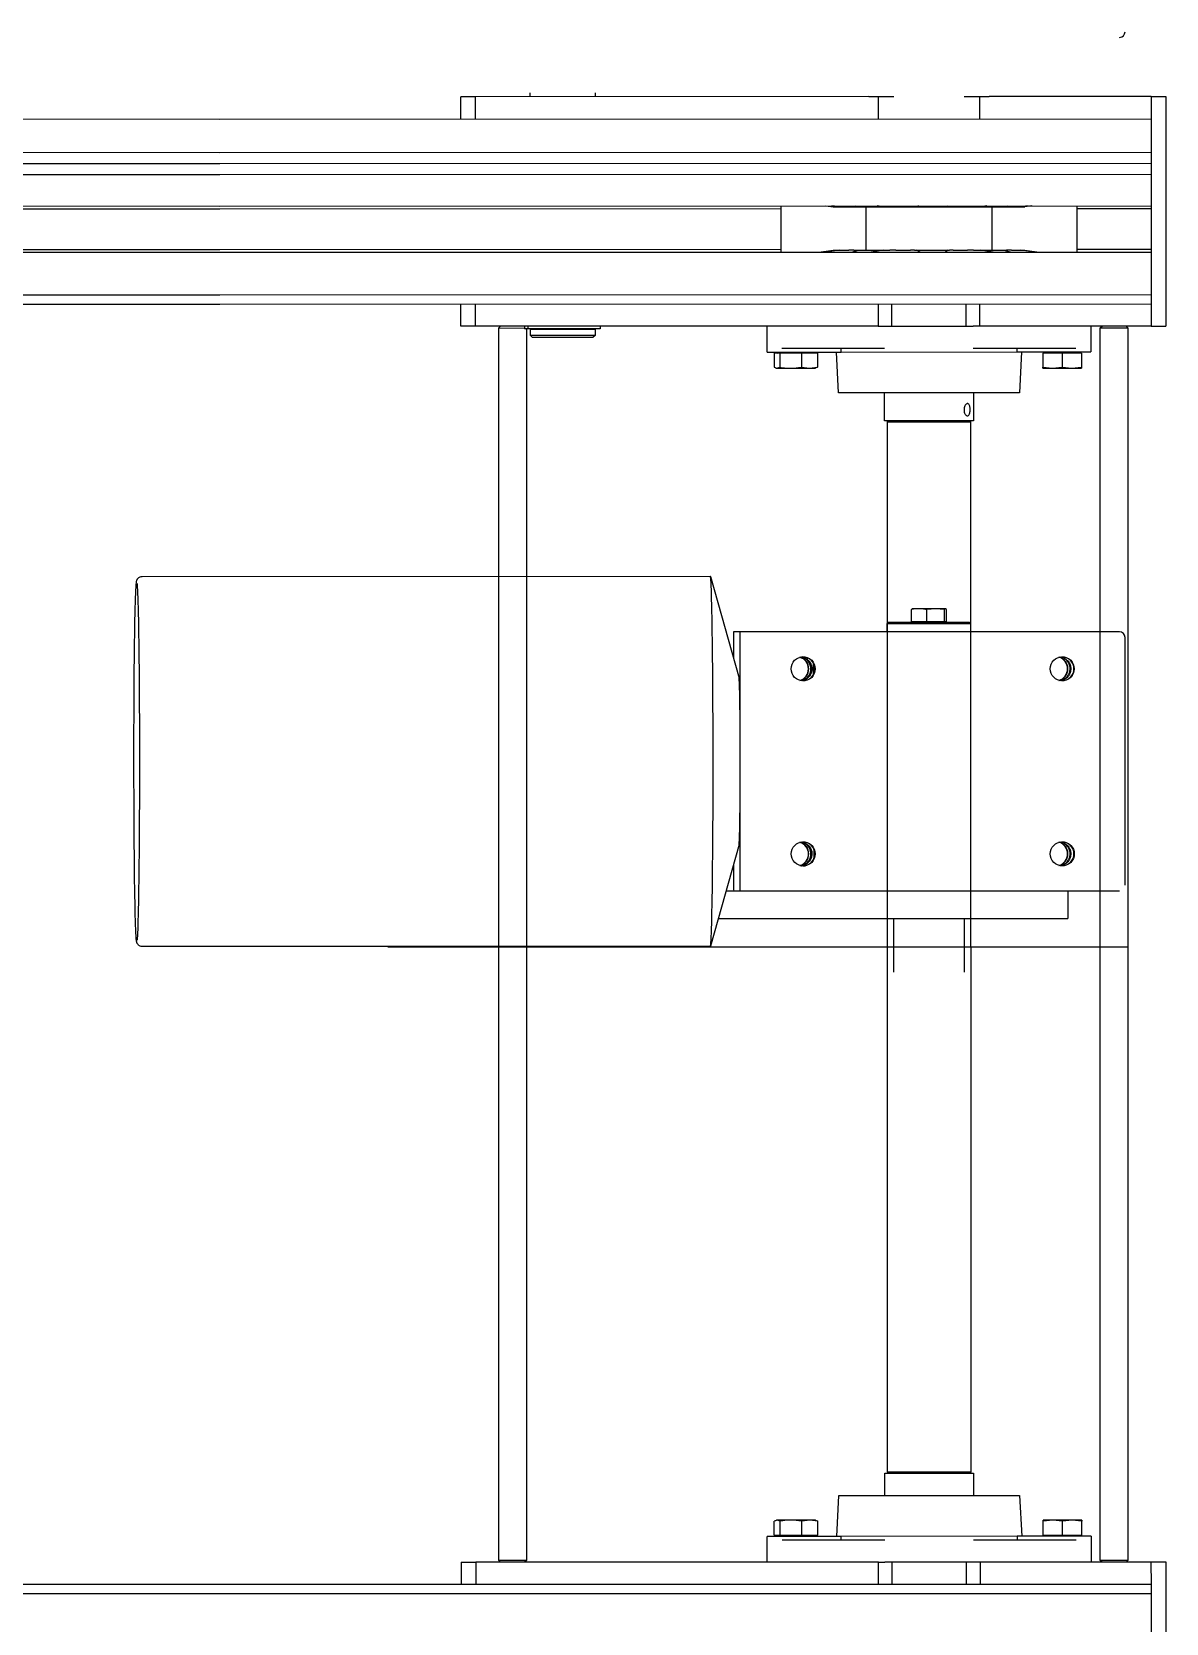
# Model space of a CAD drawing. Header units: millimetres. Extents: x -13874 to 5569, y -3136 to 4764.
# Drawn here: x 3085 to 3698, y 304 to 1164 of the extents above; entities that cross this region are included whole.
import ezdxf

# ---------------------------------------------------------------- set-up
doc = ezdxf.new("R2010")
doc.units = ezdxf.units.MM
doc.linetypes.add('DASHED', pattern=[0.75, 0.5, -0.25])
doc.layers.add('STAIR', color=2, linetype='Continuous')

# ---------------------------------------------------------------- blocks, each defined once
blk = doc.blocks.new('rhetrj')
at = {"layer": 'STAIR', "color": 3}
for p, q in [((2431310.83, 125627.92), (2431434.83, 125627.94)), ((2431310.83, 125619.92), (2431310.83, 125627.92)), ((2431434.83, 125619.94), (2431434.83, 125627.94)), ((2432226.86, 125628.11), (2432102.86, 125628.09)), ((2432102.86, 125628.09), (2432102.86, 125620.09)), ((2431310.83, 125619.92), (2431322.83, 125619.92)), ((2431310.83, 125619.92), (2431310.84, 125532.42)), ((2431322.83, 125619.92), (2431324.83, 125619.93)), ((2431322.97, 125116.73), (2431322.83, 125619.92)), ((2431324.83, 125619.93), (2431338.83, 125619.93)), ((2431338.83, 125619.93), (2431340.83, 125619.93)), ((2431340.97, 125116.73), (2431340.83, 125619.93)), ((2431340.83, 125619.93), (2431346.83, 125619.93)), ((2431346.97, 125116.73), (2431346.83, 125619.93)), ((2431346.83, 125619.93), (2431352.83, 125619.93)), ((2431352.97, 125116.73), (2431352.83, 125619.93)), ((2431352.83, 125619.93), (2431369.83, 125619.93)), ((2431369.83, 125619.93), (2431394.83, 125619.94)), ((2431369.97, 125116.73), (2431369.83, 125619.93)), ((2431371.34, 125579.93), (2431371.33, 125619.93)), ((2431393.34, 125579.94), (2431393.33, 125619.94)), ((2431394.97, 125116.74), (2431394.83, 125619.94)), ((2431394.83, 125619.94), (2431417.83, 125619.94)), ((2431417.97, 125116.74), (2431417.83, 125619.94)), ((2431417.83, 125619.94), (2431422.83, 125619.94)), ((2431422.83, 125619.94), (2431434.83, 125619.94)), ((2431422.97, 125116.74), (2431422.83, 125619.94)), ((2431434.83, 125619.94), (2431434.84, 125532.44)), ((2432114.86, 125620.1), (2432102.86, 125620.09)), ((2432102.86, 125620.09), (2432102.87, 125532.59)), ((2432114.86, 125620.1), (2432114.86, 124828.1)), ((2432119.86, 125620.1), (2432114.86, 125620.1)), ((2432119.86, 125620.1), (2432119.86, 124828.1)), ((2432142.86, 125620.1), (2432119.86, 125620.1)), ((2431434.83, 125606.44), (2431435.83, 125607.44)), ((2431435.83, 125607.44), (2432101.86, 125607.44)), ((2431435.83, 125592.44), (2431435.83, 125607.44)), ((2431600.05, 125602.89), (2431600.08, 125397.92)), ((2431737.05, 125605.91), (2431603.05, 125605.89)), ((2431740.08, 125397.94), (2431740.05, 125602.91)), ((2432101.86, 125607.44), (2432102.86, 125606.44)), ((2432101.86, 125607.44), (2432101.86, 125592.44)), ((2431435.83, 125592.44), (2431434.83, 125593.44)), ((2432101.86, 125592.44), (2431435.83, 125592.44)), ((2432102.86, 125593.44), (2432101.86, 125592.44)), ((2431434.83, 125587.44), (2431448.83, 125587.45)), ((2431448.84, 125571.95), (2431448.83, 125587.45)), ((2431448.84, 125581.52), (2431449.44, 125582.12)), ((2431449.44, 125582.45), (2431457.04, 125582.45)), ((2431449.44, 125582.45), (2431449.44, 125571.95)), ((2431457.64, 125577.2), (2431457.04, 125582.45)), ((2431457.64, 125577.2), (2431457.64, 125582.45)), ((2432080.66, 125582.59), (2432080.07, 125577.34)), ((2432080.07, 125582.59), (2432080.07, 125577.34)), ((2432088.27, 125582.59), (2432080.66, 125582.59)), ((2432088.27, 125572.09), (2432088.27, 125582.59)), ((2432088.27, 125582.27), (2432088.87, 125581.67)), ((2432088.86, 125587.59), (2432102.86, 125587.59)), ((2432088.86, 125587.59), (2432088.87, 125572.09)), ((2431371.34, 125579.93), (2431369.84, 125579.93)), ((2431393.34, 125579.94), (2431371.34, 125579.93)), ((2431394.84, 125579.94), (2431393.34, 125579.94)), ((2431446.84, 125523.9), (2431446.84, 125579.37)), ((2431457.05, 125571.95), (2431457.64, 125577.2)), ((2431457.64, 125566.7), (2431457.64, 125577.2)), ((2431740.05, 125574.92), (2431755.05, 125574.92)), ((2431755.07, 125464.93), (2431755.05, 125574.92)), ((2432080.07, 125577.34), (2432080.66, 125572.09)), ((2432080.07, 125577.34), (2432080.07, 125566.84)), ((2432090.87, 125579.52), (2432090.87, 125524.05)), ((2431448.84, 125547.48), (2431448.84, 125571.95)), ((2431449.44, 125571.95), (2431457.05, 125571.95)), ((2431449.44, 125571.95), (2431449.44, 125561.45)), ((2431457.64, 125566.7), (2431457.05, 125571.95)), ((2431457.05, 125561.45), (2431457.64, 125566.7)), ((2431457.64, 125561.45), (2431457.64, 125566.7)), ((2432080.66, 125572.09), (2432080.07, 125566.84)), ((2432080.07, 125566.84), (2432080.66, 125561.59)), ((2432080.07, 125566.84), (2432080.07, 125561.59)), ((2432088.27, 125572.09), (2432080.66, 125572.09)), ((2432088.27, 125561.59), (2432088.27, 125572.09)), ((2432088.87, 125572.09), (2432088.87, 125547.63)), ((2431394.84, 125557.84), (2431393.84, 125549.39)), ((2431394.31, 125555.51), (2431394.84, 125559.73)), ((2431449.44, 125561.77), (2431448.84, 125562.37)), ((2431449.44, 125561.45), (2431457.05, 125561.45)), ((2432088.27, 125561.59), (2432080.66, 125561.59)), ((2432088.87, 125562.52), (2432088.27, 125561.92)), ((2431369.87, 125555.5), (2431369.84, 125555.74)), ((2431369.84, 125553.62), (2431370.34, 125549.38)), ((2431369.87, 125555.5), (2431370.34, 125551.75)), ((2431370.34, 125549.38), (2431370.34, 125551.75)), ((2431370.34, 125544.5), (2431370.34, 125549.38)), ((2431393.84, 125551.75), (2431394.31, 125555.51)), ((2431393.84, 125549.39), (2431393.84, 125551.75)), ((2431393.84, 125544.5), (2431393.84, 125549.39)), ((2431446.84, 125547.48), (2431448.84, 125547.48)), ((2431448.84, 125549.95), (2431470.84, 125548.8)), ((2431448.86, 125452.41), (2431448.84, 125547.48)), ((2431470.84, 125548.8), (2431470.85, 125499.95)), ((2432066.87, 125548.94), (2432088.87, 125550.09)), ((2432066.88, 125500.09), (2432066.87, 125548.94)), ((2432088.87, 125547.63), (2432088.89, 125452.56)), ((2432088.87, 125547.63), (2432090.87, 125547.63)), ((2431370.34, 125540.45), (2431369.84, 125542.63)), ((2431370.34, 125541.9), (2431370.34, 125544.5)), ((2431370.34, 125540.45), (2431370.34, 125541.9)), ((2431370.34, 125527.87), (2431370.34, 125540.45)), ((2431393.84, 125540.46), (2431394.84, 125544.8)), ((2431393.84, 125544.5), (2431393.84, 125541.9)), ((2431393.84, 125540.46), (2431393.84, 125541.9)), ((2431393.84, 125527.87), (2431393.84, 125540.46)), ((2431310.84, 125527.42), (2431310.84, 125532.42)), ((2431369.84, 125531.26), (2431370.34, 125527.87)), ((2431370.34, 125533.93), (2431393.84, 125533.94)), ((2431394.84, 125534.65), (2431393.84, 125527.87)), ((2431434.84, 125532.44), (2431434.84, 125527.44)), ((2432102.87, 125532.59), (2432102.87, 125527.59)), ((2431322.84, 125527.42), (2431310.84, 125527.42)), ((2431310.85, 125518.92), (2431310.84, 125527.42)), ((2431370.34, 125523.95), (2431370.34, 125527.87)), ((2431370.35, 125520.78), (2431370.34, 125523.95)), ((2431393.84, 125523.96), (2431393.84, 125527.87)), ((2431393.84, 125523.96), (2431393.85, 125520.78)), ((2431434.84, 125527.44), (2431422.84, 125527.44)), ((2431434.84, 125527.44), (2431434.84, 125523.9)), ((2431434.85, 125475.98), (2431434.84, 125523.9)), ((2431470.84, 125523.95), (2431486.04, 125523.95)), ((2431486.04, 125523.95), (2431486.05, 125475.95)), ((2431486.05, 125521.95), (2431486.55, 125522.45)), ((2431486.55, 125522.45), (2432054.19, 125522.59)), ((2431486.55, 125477.45), (2431486.55, 125522.45)), ((2431595.06, 125521.89), (2431595.56, 125522.39)), ((2431595.06, 125521.89), (2431595.07, 125477.89)), ((2431595.56, 125522.39), (2431600.06, 125522.4)), ((2431595.57, 125477.39), (2431595.56, 125522.39)), ((2432054.19, 125522.59), (2432054.69, 125522.09)), ((2432054.19, 125522.59), (2432054.19, 125500.09)), ((2432054.69, 125524.09), (2432066.87, 125524.09)), ((2432054.7, 125476.09), (2432054.69, 125524.09)), ((2432102.87, 125527.59), (2432114.87, 125527.6)), ((2432102.87, 125527.59), (2432102.87, 125524.05)), ((2432102.87, 125524.05), (2432102.88, 125476.14)), ((2431370.35, 125513.08), (2431370.35, 125520.78)), ((2431370.35, 125510.99), (2431370.35, 125513.08)), ((2431393.85, 125513.09), (2431393.85, 125520.78)), ((2431393.85, 125513.09), (2431393.85, 125510.99)), ((2431422.85, 125519.94), (2431434.85, 125519.94)), ((2431755.06, 125518.92), (2431784.06, 125518.92)), ((2432102.88, 125520.09), (2432114.88, 125520.1)), ((2431370.35, 125510.21), (2431369.85, 125509.54)), ((2431370.35, 125510.21), (2431370.35, 125510.99)), ((2431370.35, 125493.28), (2431370.35, 125510.21)), ((2431393.85, 125510.22), (2431393.85, 125510.99)), ((2431393.85, 125510.22), (2431394.85, 125508.88)), ((2431393.85, 125493.28), (2431393.85, 125510.22)), ((2431588.07, 125509.36), (2431587.56, 125508.85)), ((2431587.56, 125508.85), (2431588.07, 125508.33)), ((2431587.56, 125508.85), (2431587.56, 125503.6)), ((2431588.07, 125508.33), (2431587.56, 125503.6)), ((2431594.46, 125509.36), (2431588.07, 125509.36)), ((2431594.46, 125508.34), (2431588.07, 125508.33)), ((2431594.46, 125508.34), (2431594.46, 125509.36)), ((2431594.46, 125508.73), (2431595.06, 125508.13)), ((2431594.46, 125498.87), (2431594.46, 125508.34)), ((2431470.85, 125499.95), (2431470.86, 125451.1)), ((2431587.56, 125503.6), (2431588.07, 125498.86)), ((2431587.56, 125503.6), (2431587.57, 125494.64)), ((2431594.46, 125498.87), (2431588.07, 125498.86)), ((2431594.47, 125490.42), (2431594.46, 125498.87)), ((2432054.19, 125500.09), (2432054.2, 125477.59)), ((2432066.89, 125451.24), (2432066.88, 125500.09)), ((2431369.85, 125494.25), (2431370.35, 125493.28)), ((2431370.35, 125492.17), (2431370.35, 125493.28)), ((2431370.35, 125489.91), (2431370.35, 125492.17)), ((2431370.35, 125482.01), (2431370.35, 125489.91)), ((2431394.85, 125495.21), (2431393.85, 125493.28)), ((2431393.85, 125492.17), (2431393.85, 125493.28)), ((2431393.85, 125492.17), (2431393.85, 125489.91)), ((2431393.85, 125482.01), (2431393.85, 125489.91)), ((2431587.57, 125494.64), (2431587.57, 125490.9)), ((2431588.07, 125490.42), (2431587.57, 125490.94)), ((2431594.47, 125490.42), (2431588.07, 125490.42)), ((2431595.07, 125491.66), (2431594.47, 125491.06)), ((2431310.85, 125472.42), (2431310.85, 125480.92)), ((2431370.35, 125478.86), (2431370.35, 125482.01)), ((2431370.35, 125475.17), (2431370.35, 125478.86)), ((2431393.85, 125482.01), (2431393.85, 125478.87)), ((2431393.85, 125475.17), (2431393.85, 125478.87)), ((2431434.85, 125479.94), (2431422.85, 125479.94)), ((2431784.07, 125480.92), (2431755.07, 125480.92)), ((2432114.88, 125480.1), (2432102.88, 125480.09)), ((2431310.85, 125472.42), (2431322.85, 125472.42)), ((2431310.85, 125467.42), (2431310.85, 125472.42)), ((2431370.35, 125475.17), (2431369.85, 125471.96)), ((2431370.35, 125461.81), (2431370.35, 125475.17)), ((2431393.85, 125475.17), (2431394.85, 125468.77)), ((2431393.85, 125461.81), (2431393.85, 125475.17)), ((2431422.85, 125472.44), (2431434.85, 125472.44)), ((2431434.85, 125472.44), (2431434.85, 125475.98)), ((2431434.85, 125472.44), (2431434.85, 125467.44)), ((2431446.86, 125420.52), (2431446.85, 125475.99)), ((2431486.05, 125475.95), (2431470.85, 125475.95)), ((2431486.55, 125477.45), (2431486.05, 125477.95)), ((2432054.2, 125477.59), (2431486.55, 125477.45)), ((2431595.57, 125477.39), (2431595.07, 125477.89)), ((2431600.07, 125477.4), (2431595.57, 125477.39)), ((2432054.7, 125478.09), (2432054.2, 125477.59)), ((2432066.88, 125476.09), (2432054.7, 125476.09)), ((2432090.88, 125476.13), (2432090.89, 125420.67)), ((2432102.88, 125472.59), (2432102.88, 125476.14)), ((2432114.88, 125472.6), (2432102.88, 125472.59)), ((2432102.88, 125472.59), (2432102.88, 125467.59)), ((2431310.85, 125467.42), (2431310.89, 125254.92)), ((2431369.86, 125459.89), (2431370.35, 125461.81)), ((2431393.85, 125465.94), (2431370.35, 125465.93)), ((2431370.36, 125459.32), (2431370.35, 125461.81)), ((2431394.86, 125457.99), (2431393.85, 125461.81)), ((2431393.86, 125459.32), (2431393.85, 125461.81)), ((2431434.85, 125467.44), (2431434.89, 125254.94)), ((2431755.08, 125386.07), (2431755.07, 125464.93)), ((2432102.88, 125467.59), (2432102.92, 125255.09)), ((2431370.36, 125456.59), (2431370.36, 125459.32)), ((2431370.36, 125451.71), (2431370.36, 125456.59)), ((2431393.86, 125459.32), (2431393.86, 125456.6)), ((2431393.86, 125451.71), (2431393.86, 125456.6)), ((2431370.36, 125451.71), (2431369.86, 125447.46)), ((2431369.86, 125444.27), (2431370.36, 125448.17)), ((2431370.36, 125448.17), (2431370.36, 125451.71)), ((2431393.86, 125451.71), (2431394.86, 125443.25)), ((2431393.86, 125448.18), (2431393.86, 125451.71)), ((2431394.86, 125440.4), (2431393.86, 125448.18)), ((2431448.86, 125452.41), (2431446.86, 125452.41)), ((2431448.86, 125427.95), (2431448.86, 125452.41)), ((2431470.86, 125451.1), (2431448.86, 125449.95)), ((2432088.89, 125450.09), (2432066.89, 125451.24)), ((2432090.89, 125452.56), (2432088.89, 125452.56)), ((2432088.89, 125452.56), (2432088.89, 125428.09)), ((2431448.86, 125437.52), (2431449.46, 125438.12)), ((2431449.46, 125439.66), (2431457.07, 125439.66)), ((2431449.46, 125439.66), (2431449.46, 125431.09)), ((2431457.66, 125435.37), (2431457.07, 125439.66)), ((2431457.07, 125439.66), (2431457.38, 125438.82)), ((2431457.51, 125438.86), (2431457.66, 125438.45)), ((2431457.66, 125435.37), (2431457.66, 125438.45)), ((2431622.93, 125437.63), (2431617.22, 125437.63)), ((2431622.57, 125435.84), (2431622.57, 125435.98)), ((2431717.22, 125437.65), (2431722.93, 125437.65)), ((2431717.57, 125435.99), (2431717.57, 125435.86)), ((2432080.68, 125439.8), (2432080.09, 125435.52)), ((2432080.09, 125438.59), (2432080.24, 125439.01)), ((2432080.09, 125438.59), (2432080.09, 125435.52)), ((2432080.09, 125435.52), (2432080.68, 125431.23)), ((2432080.09, 125435.52), (2432080.09, 125425.38)), ((2432080.36, 125438.96), (2432080.68, 125439.8)), ((2432088.29, 125439.8), (2432080.68, 125439.8)), ((2432088.29, 125431.23), (2432088.29, 125439.8)), ((2432088.29, 125438.27), (2432088.89, 125437.67)), ((2431448.86, 125412.45), (2431448.86, 125427.95)), ((2431449.46, 125431.09), (2431457.07, 125431.09)), ((2431449.46, 125431.09), (2431449.46, 125419.37)), ((2431457.07, 125431.09), (2431457.66, 125435.37)), ((2431457.66, 125425.23), (2431457.66, 125435.37)), ((2432088.29, 125431.23), (2432080.68, 125431.23)), ((2432088.29, 125419.52), (2432088.29, 125431.23)), ((2432088.89, 125428.09), (2432088.89, 125412.59)), ((2431369.86, 125419.93), (2431371.36, 125419.93)), ((2431371.36, 125419.93), (2431393.36, 125419.94)), ((2431371.47, 125116.73), (2431371.36, 125419.93)), ((2431393.47, 125116.74), (2431393.36, 125419.94)), ((2431393.36, 125419.94), (2431394.86, 125419.94)), ((2431449.46, 125417.77), (2431448.86, 125418.37)), ((2431449.46, 125419.37), (2431457.07, 125419.38)), ((2431449.46, 125419.37), (2431449.46, 125416.23)), ((2431457.66, 125417.81), (2431457.07, 125419.38)), ((2431457.66, 125417.81), (2431457.66, 125425.23)), ((2432080.09, 125425.38), (2432080.09, 125417.95)), ((2432080.68, 125419.52), (2432080.09, 125417.95)), ((2432088.29, 125419.52), (2432080.68, 125419.52)), ((2432088.29, 125416.38), (2432088.29, 125419.52)), ((2432088.89, 125418.52), (2432088.29, 125417.92)), ((2431448.86, 125412.45), (2431434.86, 125412.44)), ((2431449.46, 125416.23), (2431457.07, 125416.23)), ((2431457.07, 125416.23), (2431457.66, 125417.81)), ((2431457.66, 125417.45), (2431457.51, 125417.03)), ((2431457.66, 125417.45), (2431457.66, 125417.81)), ((2432080.09, 125417.95), (2432080.68, 125416.38)), ((2432080.09, 125417.95), (2432080.09, 125417.59)), ((2432080.24, 125417.17), (2432080.09, 125417.59)), ((2432088.29, 125416.38), (2432080.68, 125416.38)), ((2432102.89, 125412.59), (2432088.89, 125412.59)), ((2431570.23, 125381.86), (2431625.15, 125397.32)), ((2431600.08, 125397.92), (2431600.08, 125394.39)), ((2431670.08, 125397.97), (2431603.08, 125397.96)), ((2431603.08, 125394.34), (2431614.58, 125394.34)), ((2431737.08, 125397.98), (2431670.08, 125397.97)), ((2431715.02, 125397.33), (2431769.94, 125381.89)), ((2431725.59, 125394.36), (2431737.08, 125394.36)), ((2431740.08, 125396.36), (2431740.08, 125397.94)), ((2431740.08, 125390.28), (2431740.08, 125396.36)), ((2431570.13, 125074.81), (2431570.08, 125381.77)), ((2431770.08, 125381.81), (2431770.13, 125074.84)), ((2431308.88, 125319.53), (2431310.88, 125319.53)), ((2431434.88, 125322.36), (2431436.38, 125322.36)), ((2431436.38, 125322.36), (2431436.38, 125283.36)), ((2431436.38, 125318.55), (2431436.58, 125318.55)), ((2431436.58, 125319.55), (2431439.88, 125319.55)), ((2431436.58, 125284.55), (2431436.58, 125319.55)), ((2431439.88, 125319.55), (2431440.88, 125318.55)), ((2431439.88, 125319.55), (2431439.88, 125290.14)), ((2431440.88, 125290.82), (2431440.88, 125318.55)), ((2431439.88, 125290.14), (2431439.88, 125284.55)), ((2431440.88, 125285.55), (2431440.88, 125290.82)), ((2431310.88, 125284.53), (2431308.88, 125284.53)), ((2431436.38, 125283.36), (2431434.88, 125283.36)), ((2431434.88, 125281.44), (2431435.07, 125281.63)), ((2431436.38, 125281.63), (2431434.88, 125281.63)), ((2431435.89, 125267.44), (2431435.88, 125281.63)), ((2431436.58, 125285.55), (2431436.38, 125285.55)), ((2431436.38, 125283.36), (2431436.38, 125281.72)), ((2431436.38, 125282.44), (2432101.91, 125282.44)), ((2431436.38, 125281.63), (2431436.38, 125281.72)), ((2431439.88, 125284.55), (2431436.58, 125284.55)), ((2431440.88, 125285.55), (2431439.88, 125284.55)), ((2432101.91, 125282.44), (2432102.91, 125281.44)), ((2432101.91, 125282.44), (2432101.92, 125267.44)), ((2431435.89, 125267.44), (2431434.89, 125268.44)), ((2432101.92, 125267.44), (2431435.89, 125267.44)), ((2432102.92, 125268.44), (2432101.92, 125267.44)), ((2431310.89, 125254.92), (2431310.89, 125246.92)), ((2431322.89, 125254.92), (2431310.89, 125254.92)), ((2431434.89, 125254.94), (2431422.89, 125254.94)), ((2431434.89, 125254.94), (2431434.89, 125246.94)), ((2432102.92, 125255.09), (2432114.92, 125255.1)), ((2432102.92, 125247.09), (2432102.92, 125255.09)), ((2431322.89, 125246.92), (2431310.89, 125246.92)), ((2431434.89, 125246.94), (2431422.89, 125246.94)), ((2432102.92, 125247.09), (2432114.92, 125247.1)), ((2431322.83, 124828.11), (2431322.97, 125116.73)), ((2431340.83, 124828.11), (2431340.97, 125116.73)), ((2431346.83, 124828.11), (2431346.97, 125116.73)), ((2431352.83, 124828.11), (2431352.97, 125116.73)), ((2431369.83, 124828.11), (2431369.97, 125116.73)), ((2431371.33, 124828.11), (2431371.47, 125116.73)), ((2431393.33, 124828.11), (2431393.47, 125116.74)), ((2431394.83, 124828.11), (2431394.97, 125116.74)), ((2431417.83, 124828.11), (2431417.97, 125116.74)), ((2431422.83, 124828.11), (2431422.97, 125116.74))]:
    blk.add_line(p, q, dxfattribs=at)
for points in [[(2431670.08, 125397.97), (2431666.1, 125397.97), (2431662.16, 125397.96), (2431658.27, 125397.95), (2431654.48, 125397.93), (2431650.81, 125397.9), (2431647.29, 125397.88), (2431643.95, 125397.84), (2431640.82, 125397.8), (2431637.91, 125397.76), (2431635.26, 125397.72), (2431632.87, 125397.67), (2431630.78, 125397.62), (2431629, 125397.56), (2431627.54, 125397.5), (2431626.41, 125397.45), (2431625.62, 125397.39), (2431625.18, 125397.33), (2431625.15, 125397.32)], [(2431715.02, 125397.33), (2431714.98, 125397.34), (2431714.54, 125397.4), (2431713.75, 125397.46), (2431712.63, 125397.52), (2431711.16, 125397.57), (2431709.38, 125397.63), (2431707.29, 125397.68), (2431704.91, 125397.73), (2431702.25, 125397.77), (2431699.34, 125397.81), (2431696.21, 125397.85), (2431692.87, 125397.88), (2431689.35, 125397.91), (2431685.68, 125397.93), (2431681.89, 125397.95), (2431678, 125397.96), (2431674.06, 125397.97), (2431670.08, 125397.97)], [(2431770.08, 125381.81), (2431770.04, 125381.85), (2431769.69, 125381.94), (2431768.99, 125382.03), (2431767.94, 125382.12), (2431766.55, 125382.21), (2431764.82, 125382.29), (2431762.75, 125382.38), (2431760.36, 125382.46), (2431757.66, 125382.54), (2431754.64, 125382.62), (2431751.33, 125382.69), (2431747.74, 125382.76), (2431743.87, 125382.83), (2431739.74, 125382.89), (2431735.37, 125382.95), (2431730.76, 125383.01), (2431725.95, 125383.06), (2431720.94, 125383.11), (2431715.75, 125383.15), (2431710.4, 125383.19), (2431704.9, 125383.22), (2431699.29, 125383.25), (2431693.57, 125383.27), (2431687.77, 125383.29), (2431681.91, 125383.3), (2431676.01, 125383.31), (2431670.08, 125383.31), (2431664.16, 125383.31), (2431658.26, 125383.3), (2431652.39, 125383.29), (2431646.59, 125383.27), (2431640.88, 125383.24), (2431635.26, 125383.21), (2431629.77, 125383.18), (2431624.42, 125383.14), (2431619.23, 125383.09), (2431614.22, 125383.04), (2431609.4, 125382.99), (2431604.8, 125382.93), (2431600.43, 125382.87), (2431596.3, 125382.81), (2431592.43, 125382.74), (2431588.83, 125382.66), (2431585.52, 125382.59), (2431582.51, 125382.51), (2431579.8, 125382.43), (2431577.41, 125382.35), (2431575.35, 125382.26), (2431573.62, 125382.18), (2431572.23, 125382.09), (2431571.18, 125382), (2431570.48, 125381.91), (2431570.13, 125381.82), (2431570.08, 125381.77)], [(2431573.85, 125071.99), (2431574.72, 125072.08), (2431575.95, 125072.16), (2431577.53, 125072.25), (2431579.44, 125072.33), (2431581.68, 125072.42), (2431584.24, 125072.5), (2431587.12, 125072.58), (2431590.3, 125072.65), (2431593.78, 125072.72), (2431597.53, 125072.79), (2431601.54, 125072.86), (2431605.81, 125072.92), (2431610.31, 125072.98), (2431615.03, 125073.03), (2431619.95, 125073.08), (2431625.06, 125073.13), (2431630.32, 125073.17), (2431635.74, 125073.2), (2431641.28, 125073.23), (2431646.92, 125073.26), (2431652.65, 125073.28), (2431658.44, 125073.29), (2431664.28, 125073.3), (2431670.13, 125073.3), (2431675.99, 125073.3), (2431681.83, 125073.29), (2431687.62, 125073.28), (2431693.35, 125073.26), (2431698.99, 125073.24), (2431704.53, 125073.21), (2431709.94, 125073.18), (2431715.21, 125073.14), (2431720.31, 125073.1), (2431725.24, 125073.05), (2431729.95, 125073), (2431734.46, 125072.94), (2431738.72, 125072.88), (2431742.74, 125072.82), (2431746.49, 125072.75), (2431749.96, 125072.68), (2431753.14, 125072.6), (2431756.02, 125072.53), (2431758.59, 125072.45), (2431760.83, 125072.36), (2431762.74, 125072.28), (2431764.31, 125072.19), (2431765.54, 125072.11), (2431766.43, 125072.02), (2431766.75, 125071.97)], [(2431670.13, 125070.35), (2431664.28, 125070.35), (2431658.44, 125070.36), (2431652.65, 125070.37), (2431646.92, 125070.39), (2431641.28, 125070.41), (2431635.74, 125070.44), (2431630.32, 125070.47), (2431625.06, 125070.51), (2431619.95, 125070.55), (2431615.03, 125070.6), (2431610.31, 125070.65), (2431605.81, 125070.71), (2431601.54, 125070.77), (2431597.53, 125070.84), (2431593.78, 125070.9), (2431590.3, 125070.97), (2431587.12, 125071.05), (2431584.24, 125071.13), (2431581.68, 125071.21), (2431579.44, 125071.29), (2431577.53, 125071.37), (2431575.95, 125071.46), (2431574.72, 125071.54), (2431573.91, 125071.62)], [(2431765.38, 125071.56), (2431764.31, 125071.49), (2431762.74, 125071.4), (2431760.83, 125071.32), (2431758.59, 125071.23), (2431756.02, 125071.15), (2431753.14, 125071.08), (2431749.96, 125071), (2431746.49, 125070.93), (2431742.74, 125070.86), (2431738.72, 125070.79), (2431734.46, 125070.73), (2431729.96, 125070.67), (2431725.24, 125070.62), (2431720.32, 125070.57), (2431715.21, 125070.53), (2431709.94, 125070.49), (2431704.53, 125070.45), (2431698.99, 125070.42), (2431693.35, 125070.4), (2431687.62, 125070.38), (2431681.83, 125070.36), (2431675.99, 125070.35), (2431670.13, 125070.35)]]:
    blk.add_lwpolyline(points, dxfattribs=at)
for centre in [(2431620.05, 125571.94), (2431720.05, 125571.96), (2431620.07, 125431.96), (2431720.08, 125431.98)]:
    blk.add_circle(centre, 6.5, dxfattribs=at)
for centre, radius, start, end in [((2431275.83, 125602.91), 3, 0.01256, 90.01256), ((2431603.05, 125602.89), 3, 90.00593, 180.00592), ((2431620.05, 125571.78), 6.5, 90.00631, 180.00554), ((2431620.05, 125568.49), 6.5, 15.42788, 164.5906), ((2431620.05, 125568.32), 6.5, 16.19511, 163.82337), ((2431620.05, 125571.78), 6.5, 0.01193, 90.01319), ((2431720.05, 125571.79), 6.5, 0.01406, 180.00442), ((2431720.05, 125568.51), 6.5, 90.00687, 164.59163), ((2431720.05, 125568.34), 6.5, 16.19511, 163.82337), ((2431720.05, 125568.51), 6.5, 15.42686, 90.01162), ((2431620.08, 125431.79), 6.5, 90.00631, 180.00554), ((2431620.08, 125431.79), 6.5, 0.01193, 90.01319), ((2431720.08, 125431.81), 6.5, 0.01406, 180.00442), ((2431620.08, 125428.51), 6.5, 15.42788, 164.5906), ((2431620.08, 125428.34), 6.5, 16.19512, 163.82337), ((2431720.08, 125428.52), 6.5, 90.00687, 164.59163), ((2431720.08, 125428.35), 6.5, 16.19511, 163.82337), ((2431720.08, 125428.52), 6.5, 15.42686, 90.01162), ((2431602.34, 125348.65), 49.32, 89.13811, 92.62426), ((2431602.32, 125443.65), 49.32, 267.39423, 270.88038), ((2431737.84, 125348.67), 49.32, 87.39423, 90.88038), ((2431737.82, 125443.68), 49.32, 269.13811, 272.62426)]:
    blk.add_arc(centre, radius, start, end, dxfattribs=at)
for points, knots in [([(2431457.04, 125582.45), (2431457.05, 125582.45), (2431457.42, 125582.45), (2431457.53, 125582.45), (2431457.64, 125582.45)], [0, 0, 0, 0, 0.026995, 1, 1, 1, 1]), ([(2432080.07, 125582.59), (2432080.17, 125582.59), (2432080.28, 125582.59), (2432080.65, 125582.59), (2432080.66, 125582.59)], [0, 0, 0, 0, 0.973005, 1, 1, 1, 1]), ([(2431613.74, 125571.12), (2431613.78, 125571.51), (2431613.92, 125572.63), (2431615, 125574.35), (2431616.78, 125575.82), (2431618.87, 125576.56), (2431621.03, 125576.59), (2431623.07, 125575.94), (2431624.76, 125574.69), (2431625.97, 125573.05), (2431626.27, 125571.86), (2431626.42, 125571.27)], [0, 0, 0, 0, 0.071604, 0.207915, 0.329567, 0.443468, 0.555552, 0.667434, 0.779431, 0.892655, 1, 1, 1, 1]), ([(2431626.35, 125570.96), (2431626.24, 125571.47), (2431625.99, 125572.72), (2431624.7, 125574.44), (2431622.83, 125575.74), (2431620.71, 125576.32), (2431618.56, 125576.18), (2431616.59, 125575.36), (2431615.01, 125573.98), (2431614.02, 125572.42), (2431613.83, 125571.39), (2431613.76, 125570.98)], [0, 0, 0, 0, 0.095487, 0.229495, 0.350604, 0.465898, 0.580008, 0.694022, 0.808277, 0.924399, 1, 1, 1, 1]), ([(2431713.7, 125570.92), (2431713.75, 125571.38), (2431713.88, 125572.58), (2431715, 125574.37), (2431716.78, 125575.83), (2431718.87, 125576.57), (2431721.03, 125576.61), (2431723.07, 125575.95), (2431724.76, 125574.71), (2431725.98, 125573.04), (2431726.29, 125571.81), (2431726.45, 125571.2)], [0, 0, 0, 0, 0.083806, 0.217519, 0.336852, 0.448582, 0.558529, 0.668278, 0.778141, 0.889206, 1, 1, 1, 1]), ([(2431726.37, 125570.91), (2431726.26, 125571.45), (2431726, 125572.72), (2431724.71, 125574.46), (2431722.83, 125575.76), (2431720.71, 125576.33), (2431718.56, 125576.19), (2431716.59, 125575.38), (2431715.01, 125573.99), (2431713.99, 125572.38), (2431713.8, 125571.28), (2431713.71, 125570.81)], [0, 0, 0, 0, 0.097674, 0.229671, 0.348963, 0.462526, 0.574924, 0.687226, 0.799767, 0.914146, 1, 1, 1, 1]), ([(2431457.64, 125561.45), (2431457.53, 125561.45), (2431457.42, 125561.45), (2431457.06, 125561.45), (2431457.05, 125561.45)], [0, 0, 0, 0, 0.973005, 1, 1, 1, 1]), ([(2432080.66, 125561.59), (2432080.65, 125561.59), (2432080.29, 125561.59), (2432080.18, 125561.59), (2432080.07, 125561.59)], [0, 0, 0, 0, 0.026995, 1, 1, 1, 1]), ([(2431480.05, 125518.87), (2431479.67, 125518.9), (2431478.93, 125518.94), (2431477.94, 125519.29), (2431477.18, 125519.78), (2431476.74, 125520.35), (2431476.68, 125520.93), (2431476.99, 125521.43), (2431477.64, 125521.83), (2431478.56, 125522.09), (2431479.65, 125522.21), (2431480.79, 125522.19), (2431481.83, 125522.03), (2431482.68, 125521.72), (2431483.24, 125521.29), (2431483.43, 125520.75), (2431483.25, 125520.17), (2431482.71, 125519.61), (2431481.87, 125519.17), (2431480.93, 125518.91), (2431480.3, 125518.88), (2431480.05, 125518.87)], [0, 0, 0, 0, 0.053337, 0.106662, 0.160309, 0.214171, 0.267686, 0.320837, 0.374165, 0.427939, 0.481741, 0.535096, 0.588232, 0.641713, 0.695568, 0.749245, 0.802474, 0.855679, 0.909316, 0.96318, 1, 1, 1, 1]), ([(2431588.07, 125498.86), (2431588, 125498.51), (2431587.7, 125497.12), (2431587.62, 125495.7), (2431587.57, 125494.64)], [0, 0, 0, 0, 0.253067, 1, 1, 1, 1]), ([(2431587.57, 125494.64), (2431587.66, 125493.27), (2431587.75, 125491.85), (2431588.06, 125490.46), (2431588.07, 125490.42)], [0, 0, 0, 0, 0.973005, 1, 1, 1, 1]), ([(2431613.69, 125431.14), (2431613.74, 125431.39), (2431613.84, 125431.88), (2431614.27, 125432.97), (2431614.97, 125434.07), (2431616.09, 125435.2), (2431617.7, 125436.14), (2431619.79, 125436.57), (2431621.46, 125436.39), (2431622.35, 125436.05), (2431622.57, 125435.97)], [0, 0, 0, 0, 0.111916, 0.219878, 0.323229, 0.433834, 0.600575, 0.769793, 0.941912, 1, 1, 1, 1]), ([(2431622.57, 125435.84), (2431621.88, 125436.06), (2431620.51, 125436.48), (2431618.33, 125436.22), (2431616.51, 125435.39), (2431615.19, 125434.23), (2431614.34, 125433), (2431613.89, 125431.95), (2431613.72, 125431.28), (2431613.7, 125431.12), (2431613.69, 125431.1)], [0, 0, 0, 0, 0.173777, 0.346779, 0.514338, 0.653752, 0.765897, 0.878468, 0.982023, 1, 1, 1, 1]), ([(2431626.41, 125430.98), (2431626.22, 125431.64), (2431625.79, 125433.15), (2431624.33, 125434.72), (2431622.59, 125435.7), (2431620.98, 125436.12), (2431619.43, 125436.14), (2431617.84, 125435.8), (2431616.11, 125434.95), (2431614.59, 125433.36), (2431613.8, 125431.87), (2431613.71, 125431), (2431613.71, 125430.98)], [0, 0, 0, 0, 0.123215, 0.282322, 0.380899, 0.456801, 0.533229, 0.599614, 0.699542, 0.845829, 0.99635, 1, 1, 1, 1]), ([(2431613.73, 125430.84), (2431613.82, 125431.51), (2431614.03, 125433.05), (2431615.35, 125434.79), (2431616.99, 125436), (2431618.62, 125436.59), (2431620.12, 125436.75), (2431621.65, 125436.56), (2431623.34, 125435.91), (2431625.06, 125434.54), (2431626.14, 125432.84), (2431626.39, 125431.55), (2431626.46, 125431.18)], [0, 0, 0, 0, 0.1116045, 0.2561809, 0.3677053, 0.4455895, 0.5105026, 0.5754877, 0.6584617, 0.7805085, 0.9372186, 1, 1, 1, 1]), ([(2431622.57, 125435.97), (2431622.93, 125435.79), (2431623.56, 125435.48), (2431624.27, 125434.91), (2431624.65, 125434.54), (2431624.8, 125434.38), (2431624.81, 125434.35), (2431624.65, 125434.51), (2431623.85, 125435.25), (2431623.08, 125435.61), (2431622.57, 125435.84)], [0, 0, 0, 0, 0.209993, 0.364354, 0.427369, 0.477301, 0.513275, 0.549137, 0.701188, 1, 1, 1, 1]), ([(2431726.39, 125431.05), (2431726.21, 125431.69), (2431725.78, 125433.18), (2431724.33, 125434.73), (2431722.59, 125435.71), (2431720.98, 125436.13), (2431719.43, 125436.16), (2431717.83, 125435.81), (2431716.12, 125434.96), (2431714.53, 125433.43), (2431714.02, 125431.91), (2431713.76, 125431.15)], [0, 0, 0, 0, 0.121148, 0.282486, 0.382446, 0.459414, 0.536914, 0.60423, 0.70556, 0.853899, 1, 1, 1, 1]), ([(2431713.77, 125431.05), (2431713.86, 125431.65), (2431714.07, 125433.12), (2431715.35, 125434.8), (2431716.99, 125436.02), (2431718.62, 125436.6), (2431720.12, 125436.76), (2431721.65, 125436.58), (2431723.35, 125435.93), (2431725.06, 125434.56), (2431726.13, 125432.89), (2431726.37, 125431.64), (2431726.44, 125431.3)], [0, 0, 0, 0, 0.101886, 0.249063, 0.362592, 0.441877, 0.507957, 0.574111, 0.658577, 0.782819, 0.942347, 1, 1, 1, 1]), ([(2431717.57, 125435.98), (2431717.22, 125435.81), (2431716.59, 125435.49), (2431715.88, 125434.92), (2431715.5, 125434.55), (2431715.35, 125434.39), (2431715.34, 125434.37), (2431715.5, 125434.53), (2431716.3, 125435.27), (2431717.07, 125435.62), (2431717.57, 125435.86)], [0, 0, 0, 0, 0.2099931, 0.3643543, 0.4273693, 0.4773008, 0.513275, 0.5491369, 0.7011883, 1, 1, 1, 1]), ([(2431717.57, 125435.86), (2431718.27, 125436.07), (2431719.64, 125436.5), (2431721.82, 125436.24), (2431723.64, 125435.41), (2431724.96, 125434.24), (2431725.81, 125433.02), (2431726.27, 125431.94), (2431726.47, 125431.13), (2431726.53, 125430.67), (2431726.54, 125430.64), (2431726.49, 125431.07), (2431726.3, 125431.92), (2431725.88, 125432.99), (2431725.18, 125434.08), (2431724.06, 125435.22), (2431722.45, 125436.16), (2431720.36, 125436.59), (2431718.68, 125436.4), (2431717.8, 125436.07), (2431717.57, 125435.98)], [0, 0, 0, 0, 0.075036, 0.149737, 0.222088, 0.282286, 0.33071, 0.379317, 0.424032, 0.470109, 0.518592, 0.567905, 0.616771, 0.663359, 0.707957, 0.755686, 0.827639, 0.90066, 0.974933, 1, 1, 1, 1]), ([(2431457.66, 125425.23), (2431457.55, 125427.14), (2431457.44, 125429.11), (2431457.08, 125431.04), (2431457.07, 125431.09)], [0, 0, 0, 0, 0.973005, 1, 1, 1, 1]), ([(2432080.68, 125431.23), (2432080.67, 125431.18), (2432080.31, 125429.25), (2432080.2, 125427.29), (2432080.09, 125425.38)], [0, 0, 0, 0, 0.0269952, 1, 1, 1, 1]), ([(2431457.07, 125419.38), (2431457.16, 125419.87), (2431457.51, 125421.8), (2431457.6, 125423.76), (2431457.66, 125425.23)], [0, 0, 0, 0, 0.253067, 1, 1, 1, 1]), ([(2432080.09, 125425.38), (2432080.16, 125423.91), (2432080.24, 125421.94), (2432080.59, 125420.01), (2432080.68, 125419.52)], [0, 0, 0, 0, 0.746933, 1, 1, 1, 1]), ([(2431573.56, 125071.65), (2431573.46, 125071.66), (2431573.18, 125071.69), (2431572.86, 125071.75), (2431572.47, 125071.83), (2431572.1, 125071.95), (2431571.68, 125072.15), (2431571.2, 125072.47), (2431570.68, 125073.01), (2431570.29, 125073.76), (2431570.1, 125074.42), (2431570.15, 125074.77), (2431570.15, 125074.82)], [0, 0, 0, 0, 0.129207, 0.366831, 0.517513, 0.630547, 0.705401, 0.774863, 0.843784, 0.915, 0.988517, 1, 1, 1, 1]), ([(2431770.11, 125074.85), (2431770.12, 125074.78), (2431770.16, 125074.4), (2431769.96, 125073.74), (2431769.57, 125073.03), (2431769.1, 125072.54), (2431768.66, 125072.22), (2431768.27, 125072.03), (2431767.94, 125071.91), (2431767.61, 125071.82), (2431767.2, 125071.74), (2431766.59, 125071.66), (2431766.06, 125071.6), (2431765.63, 125071.57), (2431765.62, 125071.57)], [0, 0, 0, 0, 0.011342, 0.063336, 0.109115, 0.152119, 0.195581, 0.243368, 0.302108, 0.382176, 0.502563, 0.715451, 0.995882, 1, 1, 1, 1])]:
    blk.add_open_spline(points, degree=3, knots=knots, dxfattribs=at)

msp = doc.modelspace()

# ---------------------------------------------------------------- linework, layer by layer
at = {"color": 1, "linetype": 'DASHED', "ltscale": 800}
msp.add_line((3677.08, 669.31), (-350.62, 669.5, 269), dxfattribs=at)

# ---------------------------------------------------------------- block references
at = {"color": 2, "rotation": 270}
msp.add_blockref('rhetrj', (-121930.49, 2432439.77), dxfattribs=at)

doc.saveas('drawing.dxf')
